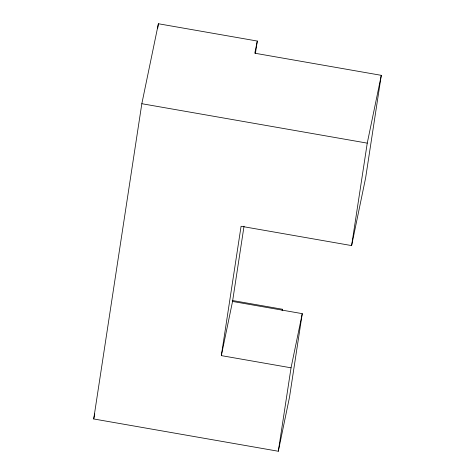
<?xml version="1.0" encoding="UTF-8"?>
<svg xmlns="http://www.w3.org/2000/svg" width="475" height="475" viewBox="0 0 475 475"><rect width="100%" height="100%" fill="white"/><g stroke="black" fill="none" stroke-linecap="round" stroke-linejoin="round"><path stroke-width="0.71" d="M302.26 313.648L291.044 367.81L221.326 355.621L232.542 301.453L302.26 313.648L289.524 397.082L278.308 451.25L93.706 418.962L141.829 103.71L158.389 23.75L257.308 41.052L255.413 53.473M157.718 28.132L158.389 23.75M221.326 355.621L241.074 226.26L351.613 245.593L365.649 177.792L381.294 75.335L254.79 53.212L257.308 41.052M232.542 301.453L244.037 226.177M282.239 310.709L282.459 309.255L232.222 300.467M278.308 451.25L291.044 367.81M351.613 245.593L367.252 143.135L381.294 75.335M93.706 418.962L94.757 413.909M282.162 310.692L282.459 309.255M141.829 103.71L367.252 143.135"/></g></svg>
